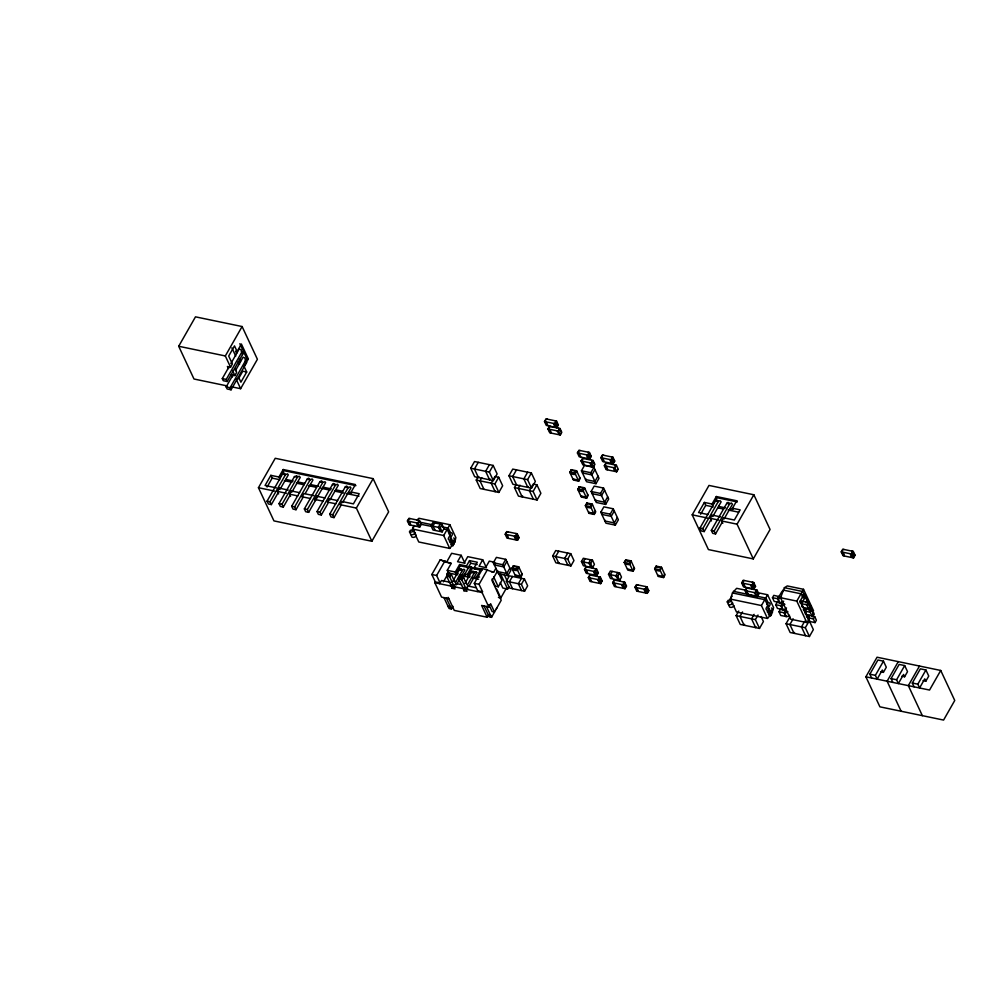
<?xml version="1.0" encoding="UTF-8"?>
<svg xmlns="http://www.w3.org/2000/svg" width="1005" height="1005" viewBox="0 0 1005 1005"><rect width="100%" height="100%" fill="white"/><g stroke="black" fill="none" stroke-linecap="round" stroke-linejoin="round"><path stroke-width="1.5" d="M452.376 585.488A3.505 1.721 -78.3 0 1 451.446 585.676L451.245 585.576A3.505 1.721 -78.3 0 1 450.73 584.948L446.66 576.217L447.665 572.448L451.17 574.157L454.737 581.795A1.545 0.766 -78.3 0 0 456.006 581.556L462.262 570.589A3.505 1.721 -78.3 0 1 464.813 570.086L462.212 574.634L465.503 575.325L464.888 574.018L469.159 566.519L471.559 567.021L472.162 568.327L481.734 570.325L481.119 569.006L474.247 567.586L477.3 562.235L469.523 560.614L466.471 565.966L467.702 568.579L470.755 563.24L469.523 560.614M447.263 577.523L447.351 575.363M464.8 587.548A3.505 1.721 -78.3 0 1 463.406 588.164L463.192 588.063A3.505 1.721 -78.3 0 1 462.689 587.423L458.607 578.704L458.695 576.543L460.491 576.92L462.212 580.626M459.222 580.011L459.31 577.85M413.934 525.376L412.728 529.082L418.758 541.984L449.725 548.416L454.813 542.16L455.881 537.625L449.851 524.711L418.897 518.279L416.736 520.289M771.626 613.816L773.624 607.661L767.594 594.746L757.217 592.598M808.899 620.261L806.827 622.56L790.608 619.193L780.584 597.724L784.39 587.699L787.304 585.928L803.523 589.307L813.548 610.764M770.584 614.972L767.468 618.452L736.502 612.02L730.472 599.106L732.469 592.95L736.64 588.314L746.841 590.438M803.523 589.307L796.802 601.103L806.827 622.56M809.829 606.178L808.485 608.54L806.751 604.834L800.96 603.54A3.216 2.337 -25 0 1 800.005 601.405L802.668 596.555M801.299 603.528L800.143 601.065L802.92 601.304L805.558 596.468A3.216 2.337 -25 0 0 804.616 594.344C802.53 593.038 801.425 600.173 804.276 594.219L807.153 600.513L805.897 602.761M806.374 608.703L803.472 608.804A3.216 2.337 -25 0 0 804.415 610.94L810.206 612.233L811.94 615.939L813.284 613.578M807.153 600.513L807.291 600.173A3.216 2.337 -25 0 0 806.349 598.038M808.887 604.219L809.025 603.879A3.216 2.337 -25 0 0 808.07 601.744L807.317 601.493M815.055 622.598L809.917 621.53L808.183 617.836L809.528 615.475L806.575 615.462A3.216 2.337 -25 0 0 807.53 617.598L813.321 618.904L815.055 622.598L816.399 620.236L814.666 616.542L806.148 614.645A3.216 2.337 -25 0 1 805.193 612.51L803.611 608.465M809.352 610.161L810.746 607.573A3.216 2.337 -25 0 0 809.804 605.437L809.465 605.324M809.477 615.387L807.869 617.723L813.359 629.62L809.427 636.517L790.156 632.509L786.061 623.716L789.993 616.819M811.99 610.877L812.128 610.538A3.216 2.337 -25 0 0 811.186 608.402L810.419 608.151M812.467 616.819L813.862 614.231A3.216 2.337 -25 0 0 812.907 612.095L812.568 611.982M241.589 351.499L242.858 353.031L242.62 354.476L227.205 381.511L226.238 379.438L241.652 352.403L240.999 349.677L239.228 348.911L230.836 363.622M245.836 360.041L246.501 362.767L231.075 389.802L230.107 387.729L245.534 360.695L244.868 357.968L243.097 357.202L235.434 370.631M451.459 609.03L449.059 608.528C446.371 604.709 451.961 605.814 451.459 609.03L452.979 606.354M491.508 617.359L489.108 616.856C486.42 613.037 492.01 614.143 491.508 617.359L501.219 600.249L492.048 580.614L497.739 570.639M770.559 613.578L772.43 610.299A2.839 2.06 -25 0 0 771.4 608M449.851 524.711L443.695 535.514L449.725 548.416M767.594 594.746L761.438 605.55L767.468 618.452M227.08 385.895L193.99 379.011L178.702 346.26L195.485 316.839L242.105 326.537L257.406 359.288L240.622 388.696L231.602 386.825M238.449 376.925L240.899 382.176L246.702 372.013L244.089 366.423L248.361 358.923L241.388 344.012L237.117 351.499L234.504 345.896L228.7 356.059L232.381 363.936L230.547 367.152L225.321 355.958L242.105 326.537M227.205 381.511L223.248 380.694L222.281 378.621L229.002 366.825M229.617 366.436L228.386 368.571L227.419 366.498L230.547 367.152M231.075 389.802L227.117 388.985L226.15 386.912L232.884 375.116M233.487 374.714L232.268 376.862L231.301 374.79L234.856 375.531L236.69 372.315L234.944 368.584M245.383 361.109L246.815 358.609L239.843 343.685M238.436 378.822L242.783 371.197L246.702 372.013M258.448 487.714L275.232 458.293L373.144 478.644L388.646 511.834L371.863 541.255L273.95 520.904L258.448 487.714L274.591 491.068M278.925 477.011L283.196 469.523L283.712 470.629L279.44 478.116L278.925 477.011L270.86 475.34L265.056 485.503L276.413 487.865M267.091 487.023L272.167 478.129L270.86 475.34M278.096 492.789L271.363 504.585L268.373 503.97L267.054 501.156L282.694 473.782L283.95 473.041L285.144 473.908M271.363 504.585L270.044 501.771L285.47 474.737L287.455 473.82L288.309 474.875L280.646 488.317M278.611 493.92L277.43 491.382L279.264 488.179L288.234 490.038M290.043 495.277L283.322 507.073L280.332 506.445L279.013 503.631L294.44 476.596L296.663 475.868M283.322 507.073L282.003 504.259L297.43 477.212L299.151 476.194L300.269 477.362L291.877 492.073L291.362 490.968L289.528 494.171L290.571 496.407M313.723 495.616L304.038 493.606L302.204 496.809L302.719 497.915L295.998 509.711L293.008 509.083L291.689 506.269L307.316 478.908L308.573 478.166L309.766 479.021M295.998 509.711L294.679 506.897L310.105 479.85L312.078 478.945L312.944 479.988L305.269 493.43M308.661 512.336L307.354 509.522L322.768 482.488L324.992 481.747L325.62 482.626L308.661 512.336L305.671 511.721L304.364 508.907L319.992 481.546L321.512 480.842L322.63 482.011M315.394 500.54L314.879 499.447L316.713 496.231L325.004 497.965M337.68 500.591L329.376 498.869L327.555 502.085L328.07 503.178L321.336 514.975L318.346 514.359L317.04 511.545L332.668 484.171L333.66 483.455L334.904 484.008M321.336 514.975L320.03 512.161L335.444 485.126L337.429 484.209L338.283 485.264L329.891 499.975L329.376 498.869M283.196 469.523L355.418 484.536L351.134 492.023L359.212 493.706L353.408 503.869L342.052 501.508L340.23 504.711L340.745 505.817L334.012 517.613L331.022 516.985L329.703 514.171L345.343 486.809L346.599 486.068L347.793 486.935M334.012 517.613L332.693 514.799L348.119 487.752L350.104 486.847L350.959 487.89L342.567 502.601M371.863 541.255L356.36 508.065L373.144 478.644M407.414 520.967L408.922 518.316L419.474 520.502L421.271 524.359L419.751 527.009L409.211 524.811L407.414 520.967L417.954 523.165L419.751 527.009M407.904 520.741C409.236 520.527 411.962 526.369 409.713 524.585L407.904 520.741L409.085 518.681L410.241 518.593M409.5 531.846L410.392 532.034A2.5 1.822 -25 0 0 413.733 530.313L416.196 535.59A2.5 1.822 -25 0 1 412.854 537.311L411.962 537.135L409.5 531.846L410.417 530.225L411.761 530.238L413.633 526.959A2.839 2.06 -25 0 1 414.701 526.017M418.155 520.238L418.972 520.728L417.791 522.801C415.128 521.746 417.854 527.587 419.588 526.645M417.954 523.165L419.474 520.502M431.019 525.816L432.891 522.537L442.062 524.447L444.009 528.63L442.137 531.909L432.979 529.999L431.019 525.816L440.19 527.726L442.137 531.909M434.725 522.914L432.854 526.205L435.039 529.974M470.729 468.217L474.523 461.546L493.166 465.428L497.136 473.92L493.329 480.591L474.699 476.722L470.729 468.217L489.36 472.099L493.329 480.591M440.228 524.057L438.356 527.349L440.542 531.117M440.19 527.726L442.062 524.447M478.254 462.325L474.448 468.996L478.418 477.501L478.895 476.659M495.603 490.829L495.138 491.659L491.156 483.154L494.963 476.496L498.694 477.262L502.663 485.767L498.857 492.437L480.227 488.556L476.257 480.063L477.777 477.388M450.278 532.474L449.361 534.095L450.29 534.811L448.72 537.587A2.5 1.822 -25 0 0 449.599 540.188L450.491 540.363L452.966 545.652L453.883 544.032L451.421 538.743L450.328 538.379L452.212 534.974A2.839 2.06 -25 0 0 451.195 532.675L450.278 532.474L448.23 528.077L442.3 526.846M481.784 477.664L479.988 480.842L483.958 489.334M489.435 464.649L485.629 471.32L489.598 479.825L490.076 478.983M450.491 540.363L451.421 538.743M489.36 472.099L493.166 465.428M431.836 574.508L436.622 575.501L440.09 582.913L435.303 581.92L431.836 574.508L440.228 559.798L451.22 563.39L447.263 570.35L448.481 572.963L457.526 574.847M436.622 575.501L445.014 560.79M448.745 598.616L441.572 597.121L434.851 582.724L435.303 581.92M498.857 492.437L494.887 483.933L498.694 477.262M439.625 583.717L441.459 580.513L451.396 582.573M443.406 581.857L447.753 574.232M454.662 586.342A3.505 1.721 -78.3 0 1 454.436 586.292L454.222 586.191A3.505 1.721 -78.3 0 1 453.72 585.563L448.544 574.433L449.449 572.825M440.228 559.798L446.446 562.398L451.634 553.303L461.195 555.3L457.539 561.707L464.109 563.076L467.765 556.657L482.714 559.772L486.483 567.825M451.17 574.157L449.65 576.832L446.66 576.217M508.945 475.754L512.751 469.096L531.381 472.966L535.351 481.458L531.545 488.129L512.914 484.259L508.945 475.754L527.575 479.636L531.545 488.129M458.129 573.792L455.943 573.34L455.328 572.021L459.599 564.534L466.471 565.966M455.943 573.34L460.215 565.84L459.599 564.534M461.672 569.207A3.505 1.721 -78.3 0 0 459.272 569.961L453.016 580.928L456.006 581.556M516.482 469.863L512.676 476.533L516.645 485.038M544.496 421.547L546.017 418.897L556.556 421.082L558.353 424.939L556.845 427.59L546.293 425.404L544.496 421.547L555.036 423.746L556.845 427.59M461.785 584.734L455.805 583.49L453.984 586.706L455.001 588.88L452.011 588.264L451.27 585.588M547.336 419.173L546.167 419.261L544.999 421.321C546.318 421.108 549.057 426.949 546.795 425.178M452.011 588.264L453.833 585.048M460.491 576.92L461.408 575.312L463.129 576.644L466.697 584.282A1.545 0.766 -78.3 0 0 467.966 584.031L474.222 573.076A3.505 1.721 -78.3 0 1 476.772 572.574L469.096 586.016M460.039 578.453L456.421 584.797L455.805 583.49M466.848 588.804A3.505 1.721 -78.3 0 1 466.395 588.779L466.182 588.679A3.505 1.721 -78.3 0 1 465.679 588.051L461.597 579.32L463.129 576.644L460.139 576.028M533.19 484.033L536.909 484.799L540.891 493.304L537.085 499.975L518.454 496.106L514.485 487.601L516.005 484.938M547.951 428.947L549.471 426.296L560.011 428.494L561.808 432.338L560.3 434.989L549.748 432.803L547.951 428.947L558.504 431.145L560.3 434.989M548.454 428.72C549.785 428.507 552.511 434.348 550.25 432.577L548.454 428.72L549.635 426.66L550.79 426.572M470.089 576.28L467.89 575.815L467.287 574.508L471.559 567.021M555.237 420.819L557.85 425.165L556.682 427.226C554.936 428.168 552.21 422.326 554.886 423.381L556.054 421.321M467.89 575.815L472.162 568.327M520.012 485.201L518.203 488.38L522.173 496.872L522.65 496.043M555.036 423.746L556.556 421.082M527.663 472.187L523.856 478.857L527.826 487.362L528.303 486.521M464.976 583.415L471.232 572.448A3.505 1.721 -78.3 0 1 473.782 571.958L476.772 572.574M476.282 587.749L467.765 585.978L465.931 589.194L466.948 591.367L463.958 590.752L463.23 588.076M463.958 590.752L465.189 588.603M527.575 479.636L531.381 472.966M482.714 559.772L479.058 566.192L485.629 567.549L489.284 561.129L494.762 562.272M558.692 428.218L560.715 431.283M559.521 428.72L558.34 430.781L557.185 430.869L559.144 434.424M558.504 431.145L560.011 428.494M474.172 577.121L477.463 577.812L476.847 576.493L481.119 569.006M488.882 604.621L492.111 611.53L494.498 612.02L490.628 603.729L488.794 606.945L482.073 592.548L482.526 591.744L477.752 590.752L474.285 583.327L482.676 568.616L493.669 572.222L495.892 568.315M560.137 434.625L561.318 432.565M532.524 485.201L529.384 490.704L533.354 499.196M505.201 534.233L506.721 531.582L517.261 533.781L519.057 537.625L517.55 540.275L506.997 538.09L505.201 534.233L515.753 536.431L517.55 540.275M505.703 534.007C507.035 533.793 509.761 539.635 507.5 537.863L505.703 534.007L506.884 531.947L508.04 531.859M482.526 591.744L479.071 584.32L487.45 569.609M537.085 499.975L533.115 491.47L536.909 484.799M493.329 562.762L496.395 557.386L505.791 559.333L510.917 570.3L507.852 575.677L498.455 573.729L493.329 562.762L502.726 564.71L507.852 575.677M477.287 591.543L477.752 590.752M494.736 564.282L494.36 564.961L503.744 566.908L506.809 561.531M515.942 533.504L516.758 534.007L515.59 536.067C512.914 535.012 515.64 540.853 517.387 539.911L518.567 537.851L517.361 535.288M515.753 536.431L517.261 533.781M502.726 564.71L505.791 559.333M491.998 579.068L495.302 586.154L498.292 586.782L501.96 580.362L497.978 571.845M509.887 568.114L506.822 573.491L497.425 571.531M577.41 452.941L578.918 450.278L589.458 452.476L591.267 456.32L589.747 458.971L579.207 456.785L577.41 452.941L587.95 455.127L589.747 458.971M511.934 568.378L513.455 565.715L518.731 566.82L522.324 574.508L520.804 577.159L515.54 576.066L511.934 568.378L517.211 569.471L520.804 577.159M512.223 568.315L517.487 569.408C518.919 571.669 511.834 570.187 512.223 568.315L513.392 566.255L519.17 567.775M580.237 450.554L579.081 450.642L577.9 452.715L578.893 452.916L580.689 456.76M506.357 581.217L509.422 575.84L524.447 578.968L527.65 585.815L524.572 591.204L509.548 588.076L506.357 581.217L521.381 584.345L524.572 591.204M448.217 597.347L454.247 610.399L487.124 617.233L488.355 615.098L484.021 605.952M569.81 472.337L571.317 469.687L576.594 470.78L580.187 478.481L578.679 481.131L573.403 480.038L569.81 472.337L575.086 473.443L578.679 481.131M570.086 472.287L575.363 473.38C576.795 475.641 569.697 474.159 570.086 472.287L571.267 470.227L577.046 471.747M512.424 576.468L509.359 581.845L512.563 588.704M498.417 597.435L500.804 597.937L506.306 588.314M517.211 569.471L518.731 566.82M517.487 569.408L518.668 567.348M500.264 582.498L502.839 588.025L507.625 589.018L508.844 586.882M581.053 460.968L582.573 458.318L593.113 460.516L594.91 464.36L593.402 467.011L582.85 464.825L581.053 460.968L591.606 463.167L593.402 467.011M583.352 464.599L581.556 460.742L582.737 458.682L583.892 458.594M575.086 473.443L576.594 470.78M575.363 473.38L576.543 471.32M588.151 452.2L588.968 452.702L587.787 454.763C585.111 453.707 587.85 459.561 589.583 458.619L590.764 456.546L589.571 453.984M587.95 455.127L589.458 452.476M521.871 573.554L520.866 576.631L515.251 574.81L515.59 575.538M584.345 464.8L582.548 460.956L581.556 460.742M581.443 470.78L584.508 465.403L593.905 467.35L599.03 478.317L595.965 483.694L586.568 481.747L581.443 470.78L590.84 472.727L595.965 483.694M521.444 578.34L518.366 583.717L521.57 590.576M579.747 477.513L578.729 480.604L574.772 479.774M582.85 472.3L582.473 472.966L591.857 474.925L594.922 469.549M591.794 460.24L593.817 463.305M521.381 584.345L524.447 578.968M592.611 460.742L591.443 462.803C588.767 461.747 591.493 467.589 593.239 466.647L594.42 464.586M591.606 463.167L593.113 460.516M577.762 489.36L579.269 486.709L584.546 487.802L588.139 495.503L586.631 498.153L581.355 497.06L577.762 489.36L583.038 490.465L586.631 498.153M578.038 489.309L583.315 490.402C584.747 492.664 577.649 491.181 578.038 489.309L579.219 487.249L584.998 488.769M585.928 478.882L585.538 479.548L594.935 481.508L598 476.119M590.84 472.727L593.905 467.35M600.877 457.664L602.397 455.014L612.937 457.2L614.733 461.056L613.226 463.707L602.673 461.509L600.877 457.664L611.429 459.863L613.226 463.707M583.038 490.465L584.546 487.802M583.315 490.402L584.495 488.342M603.716 455.29L602.56 455.378L601.379 457.438C602.711 457.225 605.437 463.066 603.176 461.282M552.675 555.941L555.74 550.564L570.765 553.692L573.968 560.539L570.89 565.928L555.866 562.8L552.675 555.941L567.699 559.069L570.89 565.928M587.686 494.535L586.681 497.626L584.043 497.073M604.344 465.742L605.852 463.079L616.404 465.277L618.201 469.121L616.681 471.772L606.141 469.586L604.344 465.742L614.884 467.928L616.681 471.772M604.834 465.516C606.166 465.29 608.904 471.131 606.643 469.36L604.834 465.516L606.015 463.443L607.171 463.355M591.128 491.495L594.194 486.118L603.578 488.066L608.703 499.033L605.638 504.422L596.254 502.462L591.128 491.495L600.513 493.455L605.638 504.422M611.618 456.936L614.243 461.282L613.063 463.343C611.316 464.285 608.59 458.443 611.266 459.499L612.434 457.426M558.742 551.192L555.677 556.569L558.88 563.428L559.257 562.75M585.362 505.641L586.882 502.99L592.146 504.083L595.751 511.784L594.231 514.434L588.955 513.341L585.362 505.641L590.915 506.683C592.347 508.945 585.249 507.462 585.651 505.59L586.82 503.53L592.598 505.05M592.535 493.015L592.146 493.694L601.543 495.641L604.608 490.264M611.429 459.863L612.937 457.2M592.146 504.083L590.639 506.746L594.231 514.434M590.915 506.683L592.096 504.623M615.085 465.001L615.902 465.503L614.721 467.564C612.058 466.521 614.784 472.363 616.517 471.42L617.698 469.348M595.601 499.598L595.224 500.276L604.608 502.224L607.686 496.847M600.513 493.455L603.578 488.066M614.884 467.928L616.404 465.277M567.762 553.064L564.684 558.441L567.888 565.3L568.277 564.622M567.699 559.069L570.765 553.692M595.299 510.816L594.294 513.907L590.337 513.078M600.802 512.223L603.867 506.847L613.264 508.794L618.389 519.761L615.324 525.138L605.927 523.19L600.802 512.223L610.198 514.171L615.324 525.138M602.209 513.743L601.832 514.409L611.216 516.369L614.294 510.992M581.43 561.556L583.302 558.278L592.473 560.187L594.42 564.37L592.548 567.649L583.377 565.74L581.43 561.556L590.601 563.466L592.548 567.649M605.286 520.326L604.897 520.992L614.294 522.939L617.359 517.562M610.198 514.171L613.264 508.794M585.136 558.654L583.264 561.946L585.45 565.715M584.508 569.471L586.028 566.807L596.568 569.006L598.364 572.85L596.857 575.513L586.317 573.315L584.508 569.471L595.061 571.657L596.857 575.513M585.011 569.245C586.342 569.018 589.068 574.86 586.807 573.089L585.011 569.245L586.191 567.172L587.347 567.084M590.639 559.798L588.767 563.089L590.953 566.858M590.601 563.466L592.473 560.187M588.314 577.611L589.835 574.948L600.374 577.146L602.171 580.991L600.663 583.654L590.111 581.455L588.314 577.611L598.854 579.797L600.663 583.654M590.613 581.229L588.817 577.385L589.985 575.312L591.154 575.224M595.249 568.73L596.078 569.232L594.897 571.292C592.221 570.25 594.947 576.091 596.694 575.149L597.875 573.076L596.668 570.513M595.061 571.657L596.568 569.006M591.606 581.43L589.797 577.586L588.817 577.385M599.055 576.87L601.078 579.935M599.872 577.373L598.704 579.433L597.548 579.521L599.508 583.076M598.854 579.797L600.374 577.146M600.5 583.289L601.668 581.217M608.515 574.282L610.387 571.003L619.545 572.913L621.505 577.096L619.633 580.375L610.462 578.465L608.515 574.282L617.673 576.192L619.633 580.375M612.221 571.38L610.349 574.672L612.535 578.44M617.711 572.523L615.839 575.815L618.025 579.584M612.648 582.661L614.168 580.011L624.708 582.209L626.504 586.053L624.997 588.704L614.444 586.518L612.648 582.661L623.188 584.86L624.997 588.704M624.218 562.436L625.738 559.785L631.014 560.878L634.607 568.579L633.087 571.229L627.824 570.136L624.218 562.436L629.771 563.478C631.203 565.74 624.118 564.257 624.507 562.385L625.675 560.325L631.454 561.845L627.509 561.029M617.673 576.192L619.545 572.913M615.475 580.287L614.319 580.375L613.151 582.435L614.13 582.649L615.927 586.493M631.014 560.878L629.494 563.541L633.087 571.229M629.771 563.478L630.952 561.418M627.535 568.88L633.15 570.702L634.155 567.611M623.389 581.933L624.206 582.435L623.037 584.495C620.361 583.44 623.087 589.282 624.834 588.34L626.002 586.279L624.809 583.717M623.188 584.86L624.708 582.209M634.959 587.297L636.466 584.646L647.006 586.845L648.815 590.689L647.295 593.339L636.755 591.154L634.959 587.297L645.499 589.495L647.295 593.339M637.786 584.923L636.63 585.011L635.449 587.071C636.781 586.857 639.507 592.699 637.245 590.927M654.644 568.767L656.152 566.104L661.428 567.209L665.021 574.898L663.501 577.561L658.237 576.455L654.644 568.767L660.197 569.81C661.629 572.059 654.531 570.589 654.921 568.704L656.102 566.644L661.88 568.164M645.7 586.568L648.313 590.915L647.132 592.975C645.398 593.917 642.66 588.076 645.336 589.131L646.517 587.071M645.499 589.495L647.006 586.845M661.428 567.209L659.908 569.86L663.501 577.561M660.197 569.81L661.365 567.737M692.206 514.849L708.99 485.428L753.851 494.762L770.069 529.484L753.298 558.906L708.424 549.584L692.206 514.849L707.533 518.04M712.043 504.02L716.314 496.533L716.854 497.676L712.583 505.163L712.043 504.02L704.379 502.425L698.576 512.588L708.023 514.547M664.569 573.943L663.564 577.021L660.926 576.468M700.673 514.233L705.736 505.339L704.379 502.425M710.912 519.786L704.191 531.582L701.352 530.992L699.97 528.04L715.61 500.678L716.879 499.975L718.11 500.905M704.191 531.582L702.809 528.63L718.236 501.596L719.982 500.616L721.138 501.859L712.746 516.57M711.465 520.954L710.234 518.304L712.055 515.1L720.572 516.872M722.268 522.148L715.547 533.931L712.708 533.341L711.326 530.401L726.967 503.04L727.972 502.337L729.253 502.965M715.547 533.931L714.166 530.992L729.592 503.957L731.339 502.977L732.494 504.221L724.103 518.932L723.562 517.776L721.741 520.992L722.821 523.316M729.906 508.769L733.022 509.422L732.482 508.266L736.753 500.779L716.314 496.533M753.298 558.906L737.067 524.183L753.851 494.762M733.939 605.626A2.5 1.822 -25 0 1 730.597 607.347L729.705 607.158L727.243 601.882L728.16 600.261L729.504 600.261L731.376 596.995A2.839 2.06 -25 0 1 732.143 596.254M741.677 582.938L743.185 580.287L753.737 582.473L755.534 586.317L754.014 588.98L743.474 586.782L741.677 582.938L752.217 585.124L754.014 588.98M744.504 580.551L743.348 580.639L742.18 582.712C743.499 582.485 746.238 588.327 743.976 586.556L742.77 583.993M745.057 590.639L746.564 587.988L757.104 590.174L758.913 594.03L757.393 596.681L746.853 594.483L745.057 590.639L755.597 592.837L757.393 596.681M747.343 594.257L745.547 590.412L746.728 588.352L747.883 588.264M752.418 582.197L755.031 586.543L754.052 586.342M753.235 582.699L752.054 584.759C749.391 583.717 752.117 589.558 753.863 588.616M752.217 585.124L753.737 582.473M761.087 616.505L763.423 621.53L759.491 628.427L740.233 624.419L736.125 615.638L738.75 611.04M748.336 594.47L746.539 590.613L745.547 590.412M742.532 611.957L739.981 616.429L744.089 625.223L744.579 624.356M755.798 589.91L757.808 592.975M756.614 590.4L755.433 592.473L754.278 592.561L756.25 596.116M755.597 592.837L757.104 590.174M757.23 596.317L758.411 594.257M754.089 614.357L751.539 618.841L755.647 627.623L756.137 626.768M759.491 628.427L755.396 619.633L758.009 615.035M768.034 602.51L767.104 604.131L768.034 604.847L766.463 607.623A2.5 1.822 -25 0 0 767.343 610.211L768.235 610.399L770.709 615.688L771.626 614.068L769.164 608.779L768.084 608.414L769.956 605.01A2.839 2.06 -25 0 0 768.938 602.711L768.034 602.51L765.973 598.101L733.399 591.329M782.393 601.744A3.216 2.337 -25 0 1 780.081 602.535L774.189 601.405L772.456 597.711L773.8 595.349L781.501 597.196M768.235 610.399L769.164 608.779M786.513 607.925L786.287 608.239A3.216 2.337 -25 0 1 783.36 609.57L777.468 608.44L775.734 604.734L777.091 602.384L782.279 603.452L783.674 601.141M789.566 615.274A3.216 2.337 -25 0 1 786.639 616.605L780.747 615.475L779.026 611.769L780.37 609.407L785.659 610.412M802.606 596.468L803.95 594.106M793.146 618.829L789.905 624.52L794.013 633.313L794.503 632.447M806.751 604.834L808.095 602.485L802.97 601.417L801.613 603.766L803.347 607.472L808.485 608.54M810.206 612.233L811.55 609.884L806.425 608.816L805.08 611.166L806.801 614.872M841.235 551.883L842.743 549.22L853.295 551.418L855.092 555.263L853.572 557.913L843.032 555.727L841.235 551.883L851.775 554.069L853.572 557.913M841.725 551.657C843.057 551.431 845.783 557.273 843.522 555.501L841.725 551.657L842.906 549.584L844.062 549.496M804.716 621.228L801.462 626.919L805.57 635.713M809.427 636.517L805.319 627.723L809.251 620.826M813.321 618.904L814.666 616.542M853.17 553.705L851.976 551.142L852.793 551.644L851.612 553.705C848.936 552.65 851.675 558.504 853.408 557.549M851.775 554.069L853.295 551.418M865.883 676.805L877.051 657.22L940.73 670.461L954.75 700.485L943.582 720.07L879.903 706.829L865.883 676.805L929.55 690.046L940.73 670.461M871.599 677.973L869.84 674.192L877.93 660.009L883.47 661.164L886.31 667.245L883.395 672.358L880.619 671.78M883.395 672.358L882.315 670.059L877.139 679.129L875.38 675.347L883.47 661.164M898.282 661.629L887.101 681.227L901.133 711.251M892.829 682.382L891.058 678.614L899.148 664.418L904.688 665.574L907.528 671.654L904.613 676.767L901.849 676.189M904.613 676.767L903.545 674.468L898.37 683.538L896.598 679.757L904.688 665.574M919.5 666.039L908.332 685.636L922.351 715.66M914.048 686.804L912.289 683.023L920.379 668.84L925.919 669.983L928.758 676.063L925.844 681.176L923.067 680.599M925.844 681.176L924.763 678.878L919.588 687.948L917.829 684.166L925.919 669.983M779.051 596.392L781.928 591.556A3.216 2.337 -25 0 1 783.259 590.613M802.97 601.417L801.299 603.666L803.033 607.359M806.425 608.816L804.754 611.065L806.487 614.759M809.176 610.525L810.847 608.276L813.723 614.57M802.656 596.581L805.42 596.807M237.117 351.499L235.572 351.172L236.64 353.459M246.815 358.609L248.361 358.923M557.034 424.663L558.353 424.939M178.702 346.26L225.321 355.958M556.87 424.952L557.85 425.165M222.281 378.621L226.238 379.438M613.414 460.78L614.733 461.056M589.948 456.044L591.267 456.32M613.251 461.069L614.243 461.282M226.15 386.912L230.107 387.729M716.854 497.676L737.293 501.935L736.753 500.779M715.397 501.005L718.236 501.596M726.753 503.367L729.592 503.957M732.482 508.266L740.157 509.862L734.353 520.025L723.562 517.776M718.55 506.407L725.648 507.889M705.736 505.339L713.198 506.897M717.671 507.827L723.625 509.058M728.097 509.987L738.537 512.161M710.234 518.304L718.751 520.075M721.741 520.992L737.067 524.183M853.773 554.986L855.092 555.263M853.597 555.288L854.589 555.489L852.793 551.644M514.485 487.601L533.115 491.47M476.257 480.063L494.887 483.933M699.97 528.04L702.809 528.63M711.326 530.401L714.166 530.992M283.712 470.629L355.921 485.641M282.48 474.109L285.47 474.737M294.44 476.596L297.43 477.212M307.115 479.234L310.105 479.85M319.791 481.86L322.768 482.488M332.454 484.498L335.444 485.126M345.13 487.136L348.119 487.752M285.721 479.423L293.196 480.968M297.668 481.91L304.59 483.342M310.344 484.536L318.648 486.269M323.02 487.174L331.323 488.895M335.695 489.812L342.617 491.244M348.371 492.437L351.65 493.128L351.134 492.023M272.167 478.129L279.779 479.712M284.352 480.654L291.965 482.237M296.538 483.191L304.151 484.774M308.723 485.729L316.336 487.312M320.909 488.254L330.042 490.164M334.615 491.106L343.76 493.003M346.8 493.643L358.986 496.168M784.39 587.699L802.643 591.493L804.54 595.55M783.046 590.061L801.299 593.855L803.183 597.9M754.215 586.053L755.534 586.317M517.738 537.348L519.057 537.625M291.362 490.968L299.666 492.689M277.43 491.382L286.4 493.254M289.528 494.171L297.832 495.905M302.204 496.809L310.507 498.53M314.879 499.447L323.183 501.168M327.555 502.085L335.858 503.807M340.23 504.711L356.36 508.065M420.09 522.223L431.936 524.685M780.584 597.724L796.802 601.103M419.952 524.082L431.019 526.306M444.336 529.07L447.3 529.685L450.592 536.733M772.456 597.711L778.347 598.842A3.216 2.337 -25 0 0 781.274 597.51M732.469 592.95L765.044 599.721L768.335 606.769M412.728 529.082L443.695 535.514M775.734 604.734L781.626 605.877A3.216 2.337 -25 0 0 784.553 604.545M267.054 501.156L270.044 501.771M279.013 503.631L282.003 504.259M291.689 506.269L294.679 506.897M304.364 508.907L307.354 509.522M317.04 511.545L320.03 512.161M329.703 514.171L332.693 514.799M730.472 599.106L761.438 605.55M597.045 572.574L598.364 572.85M410.731 534.484L411.623 534.673A2.5 1.822 -25 0 0 414.965 532.952M451.722 543.014L450.83 542.826A2.5 1.822 -25 0 1 449.775 540.489M453.883 544.032L452.803 543.617L454.675 540.263A2.839 2.06 -25 0 0 453.657 537.964M779.026 611.769L784.918 612.899A3.216 2.337 -25 0 0 787.845 611.568M727.243 601.882L728.135 602.07A2.5 1.822 -25 0 0 731.339 600.613M452.966 545.652L452.062 545.464A2.5 1.822 -25 0 1 450.78 544.233M728.474 604.52L729.366 604.709A2.5 1.822 -25 0 0 732.708 602.987M769.466 613.05L768.574 612.862A2.5 1.822 -25 0 1 767.305 611.078M770.709 615.688L769.817 615.5A2.5 1.822 -25 0 1 768.624 613.439M600.852 580.714L602.171 580.991M625.185 585.777L626.504 586.053M647.496 590.412L648.815 590.689M647.321 590.714L648.313 590.915M786.061 623.716L805.319 627.723M736.125 615.638L755.396 619.633M470.755 563.24L477.224 564.584M447.64 562.649L451.22 563.39M491.282 571.719L493.669 572.222M460.215 565.84L467.086 567.272M459.272 569.961L462.262 570.589M471.232 572.448L474.222 573.076M447.263 570.35L455.328 572.021M464.888 574.018L467.287 574.508M476.847 576.493L479.536 577.058M459.612 574.935L461.408 575.312M462.036 575.79L469.574 577.347M472.589 577.976L478.606 579.232M446.748 574.056L448.544 574.433M458.607 578.704L461.597 579.32M474.285 583.327L479.071 584.32M450.73 584.948L453.72 585.563M462.689 587.423L465.679 588.051M434.851 582.724L450.994 586.078M453.984 586.706L462.941 588.566M465.931 589.194L482.073 592.548M869.84 674.192L875.38 675.347M891.058 678.614L896.598 679.757M912.289 683.023L917.829 684.166M488.794 606.945L481.621 605.45L487.124 617.233M448.456 607.221L450.843 607.724M488.505 615.55L490.892 616.04M803.347 607.472L802.681 607.246A3.216 2.337 -25 0 1 801.676 605.751M782.367 603.377L784.792 604.219M809.917 621.53L809.251 621.304A3.216 2.337 -25 0 1 808.309 619.168L806.714 615.123M462.024 576.619L463.745 577.95M296.89 476.094L297.279 476.734M496.847 607.987L496.231 609.068M447.665 572.448L448.18 573.541M807.731 601.618L810.608 607.912M806.425 599.596L808.95 604.997M779.679 602.51L777.958 598.804L778.938 596.417L777.594 598.779L779.315 602.472M782.97 609.533L781.237 605.839L782.217 603.452L780.872 605.801L782.606 609.507M786.249 616.568L784.528 612.874L785.508 610.475L784.164 612.836L785.885 616.542M771.526 609.997L772.556 612.196M768.247 608.05L770.709 613.326M663.564 577.021L657.948 575.199L658.288 575.928M656.152 566.104L656.428 567.36L656.102 566.644M625.738 559.785L626.19 560.752M578.729 480.604L573.126 478.782L573.466 479.498M586.681 497.626L581.078 495.804L581.405 496.52M594.294 513.907L588.679 512.085L589.018 512.801M571.317 469.687L571.606 470.943L571.267 470.227M579.269 486.709L579.558 487.965L579.219 487.249M586.882 502.99L587.335 503.957M586.82 503.53L587.159 504.246M513.455 565.715L513.731 566.971L513.392 566.255M504.158 574.471L506.809 580.136M500.415 573.591L507.625 589.018M493.656 576.845L498.292 586.782M496.734 589.206L500.804 597.937M474.247 567.586L474.863 568.893M469.159 566.519L469.775 567.838M486.407 606.442L490.49 615.173M461.195 555.3L464.963 563.353M453.783 539.961L454.813 542.16M450.504 538.014L452.351 541.971M446.358 598.126L450.428 606.844M443.971 597.623L448.042 606.354M316.713 496.231L317.228 497.337M241.652 352.403L242.62 354.476M245.534 360.695L246.501 362.767M239.341 359.25L240.509 361.737M231.866 347.831L235.723 356.084M238.286 361.574L239.567 364.325M232.532 370.556L234.856 375.531M236.049 378.91L240.622 388.696M279.264 488.179L279.918 489.586M467.79 588.176A3.505 1.721 -78.3 0 1 467.564 588.415"/></g></svg>
